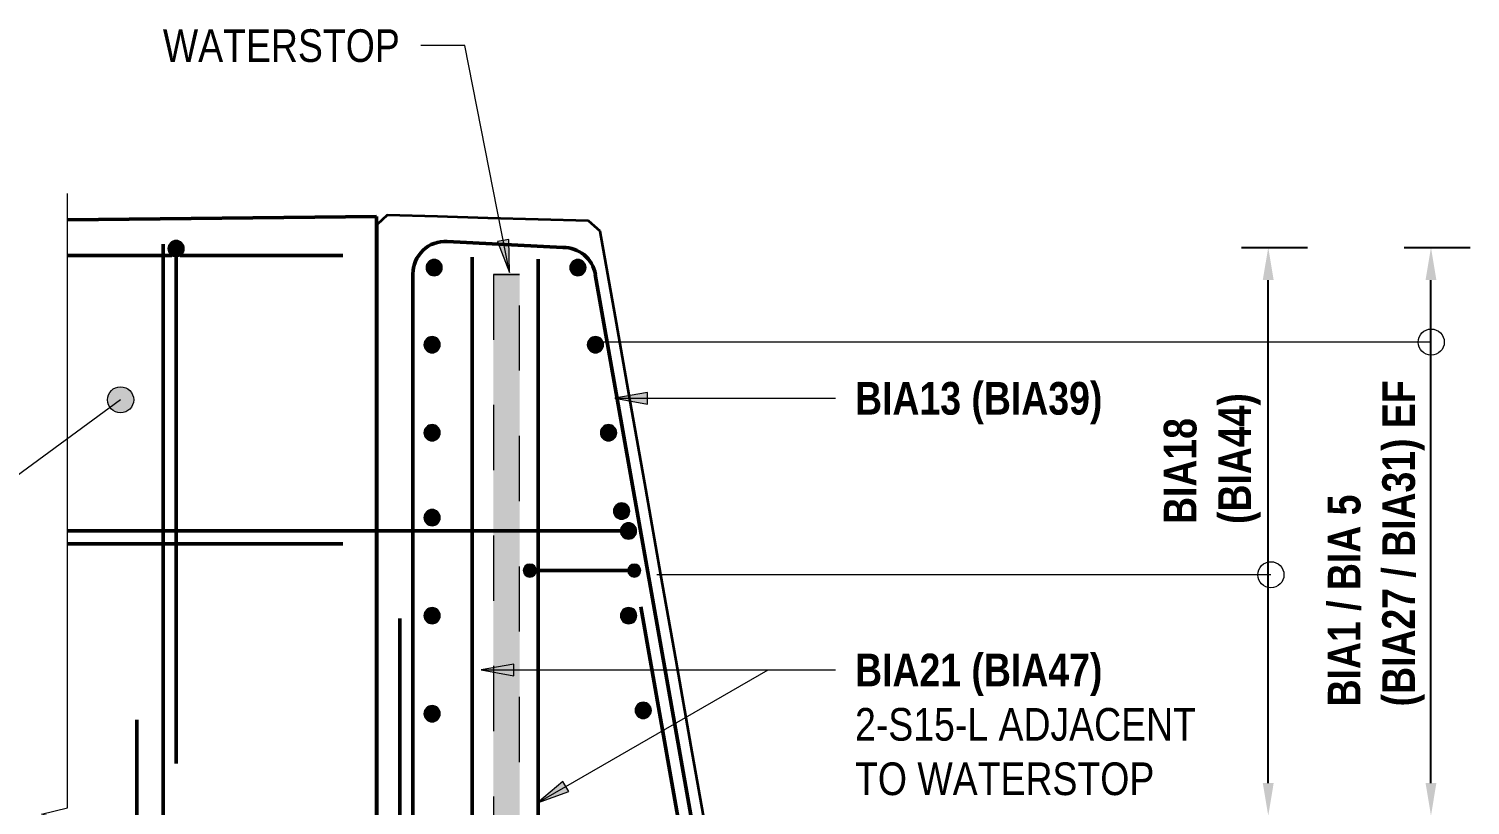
# Model space of a CAD drawing. Header units: metres. Extents: x -1213.9 to -1194, y 2.7 to 24.2.
# Drawn here: x -1196.285 to -1194.078, y 22.532 to 23.722 of the extents above; entities that cross this region are included whole.
import ezdxf

# ---------------------------------------------------------------- set-up
doc = ezdxf.new("R2010")
doc.units = ezdxf.units.M
doc.linetypes.add('Hidden - Small', pattern=[0.002294, 0.0015, -0.0007938])
doc.layers.get('Defpoints').update_dxf_attribs({"color": 41})
for name, color, linetype, lineweight in [('A-ANNO-DIMS', 7, 'Continuous', 9), ('A-DETL', 7, 'Continuous', 13), ('A-DETL-GENF', 7, 'Continuous', 9), ('A-FLOR', 7, 'Continuous', 50), ('A-WALL', 7, 'Continuous', 50), ('G-ANNO-TEXT', 7, 'Continuous', 9)]:
    doc.layers.add(name, color=color, linetype=linetype, lineweight=lineweight)
doc.styles.add('Arial Narrow', font='ARIALN.TTF', dxfattribs={"height": 0.05})
doc.styles.add('Arial Narrow_B', font='ARIALNB.TTF', dxfattribs={"height": 0.05})
doc.dimstyles.new('Dimension_Standard_T_REO_1', dxfattribs={"dimscale": 0.3048, "dimtxt": 0.051172, "dimasz": 0.164042, "dimexe": 0.19685, "dimexo": 0.0625, "dimgap": 0.065617, "dimtad": 1, "dimdec": 0, "dimlfac": 1000, "dimzin": 0, "dimdsep": 46, "dimtxsty": 'Arial Narrow', "dimsah": 1, "dimcen": 0.09, "dimaunit": 1, "dimadec": 4, "dimazin": 0, "dimtfac": 1, "dimtdec": 4, "dimtix": 1, "dimtmove": 0, "dimatfit": 3, "dimfxl": 0.19685, "dimfxlon": 1, "dimtvp": 1, "dimtolj": 1, "dimtzin": 0, "dimlwd": 25, "dimlwe": 25, "dimarcsym": 2})

# ---------------------------------------------------------------- blocks, each defined once
blk = doc.blocks.new('North_Wall - North_Wall-6845343-DRG-2873185 - SECTION 3')
at = {"layer": 'A-WALL', "color": 252, "true_color": 0x888888}
for p, q in [((340.8767, 23.4341), (340.4039, 23.4294)), ((340.8767, 21.7922), (340.8767, 23.4341)), ((340.8766, 21.7922), (340.4039, 21.7882)), ((340.4039, 21.7883), (340.8767, 21.7922))]:
    blk.add_line(p, q, dxfattribs=at)
blk.add_ellipse((339.3804, 21.7807), major_axis=(1.4974, 0.0126), ratio=0.020039, start_param=6.243072, end_param=6.245636, dxfattribs=at)
blk = doc.blocks.new('CS_DET_Rebar Combined_Grey - Multiple Bar-7821737-DRG-2873185 - SECTION 3')
at = {"layer": 'A-DETL-GENF', "true_color": 0xafafaf}
blk.add_hatch(color=253, dxfattribs=at).paths.add_polyline_path([(341.2626, 22.94), (341.2658, 22.9404), (341.2688, 22.9417), (341.2714, 22.9436), (341.2734, 22.9462), (341.2746, 22.9492), (341.2751, 22.9525), (341.2746, 22.9557), (341.2734, 22.9587), (341.2714, 22.9613), (341.2688, 22.9633), (341.2658, 22.9646), (341.2626, 22.965), (341.2593, 22.9646), (341.2563, 22.9633), (341.2537, 22.9613), (341.2517, 22.9587), (341.2505, 22.9557), (341.2501, 22.9525), (341.2505, 22.9492), (341.2517, 22.9462), (341.2537, 22.9436), (341.2563, 22.9417), (341.2593, 22.9404)])
at = {"layer": 'A-DETL-GENF', "color": 253, "lineweight": 50, "true_color": 0xafafaf}
blk.add_line((341.2501, 22.9525), (340.4039, 22.9525), dxfattribs=at)
at = {"layer": 'A-DETL-GENF', "color": 253, "true_color": 0xafafaf}
for start, end in [(360, 180), (180, 360)]:
    blk.add_arc((341.2626, 22.9525), 0.0125, start, end, dxfattribs=at)
blk = doc.blocks.new('CS_DET_Rebar Combined_Grey - Multiple Bar-7822281-DRG-2873185 - SECTION 3')
at = {"layer": 'A-DETL-GENF', "true_color": 0xafafaf}
blk.add_hatch(color=253, dxfattribs=at).paths.add_polyline_path([(340.5701, 23.3726), (340.5733, 23.3731), (340.5763, 23.3743), (340.5789, 23.3763), (340.5809, 23.3789), (340.5821, 23.3819), (340.5826, 23.3851), (340.5821, 23.3884), (340.5809, 23.3914), (340.5789, 23.394), (340.5763, 23.396), (340.5733, 23.3972), (340.5701, 23.3976), (340.5668, 23.3972), (340.5638, 23.396), (340.5612, 23.394), (340.5591, 23.3911), (340.558, 23.3884), (340.5576, 23.3851), (340.558, 23.3819), (340.5592, 23.3789), (340.5612, 23.3763), (340.5638, 23.3743), (340.5668, 23.3731)])
at = {"layer": 'A-DETL-GENF', "color": 253, "lineweight": 50, "true_color": 0xafafaf}
blk.add_line((340.5701, 22.596), (340.5701, 23.3726), dxfattribs=at)
at = {"layer": 'A-DETL-GENF', "color": 253, "true_color": 0xafafaf}
for start, end in [(90, 270), (270, 90)]:
    blk.add_arc((340.5701, 23.3851), 0.0125, start, end, dxfattribs=at)
blk = doc.blocks.new('CS_DET_Rebar Combined_Grey - Multiple Bar-7822318-DRG-2873185 - SECTION 3')
at = {"layer": 'A-DETL-GENF', "true_color": 0xafafaf}
blk.add_hatch(color=253, dxfattribs=at).paths.add_polyline_path([(340.5501, 21.8645), (340.5533, 21.8649), (340.5563, 21.8662), (340.5589, 21.8682), (340.5609, 21.8708), (340.5621, 21.8738), (340.5626, 21.877), (340.5621, 21.8802), (340.5609, 21.8833), (340.5589, 21.8858), (340.5563, 21.8878), (340.5533, 21.8891), (340.5501, 21.8895), (340.5468, 21.8891), (340.5438, 21.8878), (340.5412, 21.8858), (340.5392, 21.8833), (340.538, 21.8802), (340.5376, 21.877), (340.538, 21.8738), (340.5392, 21.8708), (340.5412, 21.8682), (340.5438, 21.8662), (340.5468, 21.8649)])
at = {"layer": 'A-DETL-GENF', "color": 253, "lineweight": 50, "true_color": 0xafafaf}
blk.add_line((340.5501, 21.8895), (340.5501, 23.392), dxfattribs=at)
at = {"layer": 'A-DETL-GENF', "color": 253, "true_color": 0xafafaf}
for start, end in [(90, 270), (270, 90)]:
    blk.add_arc((340.5501, 21.877), 0.0125, start, end, dxfattribs=at)
blk = doc.blocks.new('CS_DET_Rebar Combined_Grey - Multiple Bar-7822674-DRG-2873185 - SECTION 3')
at = {"layer": 'A-DETL-GENF', "true_color": 0xafafaf}
blk.add_hatch(color=253, dxfattribs=at).paths.add_polyline_path([(340.5101, 21.6505), (340.5133, 21.6509), (340.5163, 21.6522), (340.5189, 21.6542), (340.5209, 21.6568), (340.5221, 21.6598), (340.5226, 21.663), (340.5221, 21.6663), (340.5209, 21.6693), (340.5189, 21.6719), (340.5163, 21.6738), (340.5133, 21.6751), (340.5101, 21.6755), (340.5068, 21.6751), (340.5038, 21.6738), (340.5012, 21.6719), (340.4992, 21.6693), (340.498, 21.6663), (340.4976, 21.663), (340.498, 21.6598), (340.4992, 21.6568), (340.5012, 21.6542), (340.5038, 21.6522), (340.5068, 21.6509)])
at = {"layer": 'A-DETL-GENF', "color": 253, "lineweight": 50, "true_color": 0xafafaf}
blk.add_line((340.5101, 21.6755), (340.5101, 22.663), dxfattribs=at)
at = {"layer": 'A-DETL-GENF', "color": 253, "true_color": 0xafafaf}
for start, end in [(90, 270), (270, 90)]:
    blk.add_arc((340.5101, 21.663), 0.0125, start, end, dxfattribs=at)
blk = doc.blocks.new('B_Det_Reinf_Bar Section_2D - Reo Dot_Scale 25_Section-1695670-DRG-2873185 - SECTION 3')
at = {"layer": 'A-DETL-GENF'}
blk.add_hatch(color=256, dxfattribs=at).paths.add_polyline_path([(340.9651, 23.3435), (340.9683, 23.3439), (340.9713, 23.3451), (340.9739, 23.3471), (340.9759, 23.3497), (340.9771, 23.3527), (340.9776, 23.356), (340.9771, 23.3592), (340.9759, 23.3622), (340.9739, 23.3648), (340.9713, 23.3668), (340.9683, 23.368), (340.9651, 23.3685), (340.9618, 23.368), (340.9588, 23.3668), (340.9562, 23.3648), (340.9542, 23.3622), (340.953, 23.3592), (340.9526, 23.356), (340.953, 23.3527), (340.9542, 23.3497), (340.9562, 23.3471), (340.9588, 23.3451), (340.9618, 23.3439)])
for start, end in [(0, 180), (180, 0)]:
    blk.add_arc((340.9651, 23.356), 0.0125, start, end, dxfattribs=at)
blk = doc.blocks.new('CS_DET_Rebar Combined - Multiple Bar-7823402-DRG-2873185 - SECTION 3')
at = {"layer": 'A-DETL-GENF'}
for points in [[(341.1115, 22.8817), (341.1141, 22.882), (341.1165, 22.883), (341.1186, 22.8846), (341.1202, 22.8867), (341.1212, 22.8891), (341.1215, 22.8917), (341.1212, 22.8943), (341.1202, 22.8967), (341.1186, 22.8988), (341.1165, 22.9004), (341.1141, 22.9014), (341.1115, 22.9017), (341.1089, 22.9014), (341.1065, 22.9004), (341.1044, 22.8988), (341.1029, 22.8967), (341.1019, 22.8943), (341.1015, 22.8917), (341.1019, 22.8891), (341.1029, 22.8867), (341.1044, 22.8846), (341.1065, 22.883), (341.1089, 22.882)], [(341.2715, 22.8817), (341.2741, 22.882), (341.2765, 22.883), (341.2786, 22.8846), (341.2802, 22.8867), (341.2812, 22.8891), (341.2815, 22.8917), (341.2812, 22.8943), (341.2802, 22.8967), (341.2786, 22.8988), (341.2765, 22.9004), (341.2741, 22.9014), (341.2715, 22.9017), (341.2689, 22.9014), (341.2665, 22.9004), (341.2644, 22.8988), (341.2629, 22.8967), (341.2619, 22.8943), (341.2615, 22.8917), (341.2619, 22.8891), (341.2629, 22.8867), (341.2644, 22.8846), (341.2665, 22.883), (341.2689, 22.882)]]:
    blk.add_hatch(color=256, dxfattribs=at).paths.add_polyline_path(points)
at = {"layer": 'A-DETL-GENF', "lineweight": 50}
blk.add_line((341.2615, 22.8917), (341.1215, 22.8917), dxfattribs=at)
at = {"layer": 'A-DETL-GENF'}
for centre, start, end in [((341.1115, 22.8917), 0, 180), ((341.1115, 22.8917), 180, 0), ((341.2715, 22.8917), 0, 180), ((341.2715, 22.8917), 180, 0)]:
    blk.add_arc(centre, 0.01, start, end, dxfattribs=at)
blk = doc.blocks.new('CS_DET_Rebar Tagging1 - Scale 20-7826467-DRG-2873185 - SECTION 3')
at = {"layer": 'A-DETL-GENF', "lineweight": 13}
blk.add_line((342.4915, 23.2418), (341.2245, 23.2418), dxfattribs=at)
blk.add_circle((342.4915, 23.2418), 0.02, dxfattribs=at)
blk = doc.blocks.new('CS_DET_BreakLine_ViewScale - CS_Std BreakLine-8623498-DRG-2873185 - SECTION 3')
at = {"layer": 'A-DETL-GENF'}
for p, q in [((340.4039, 22.5283), (340.4039, 23.4694)), ((340.3639, 22.5183), (340.4039, 22.5283)), ((340.4439, 22.4983), (340.3639, 22.5183)), ((340.4039, 22.4883), (340.4439, 22.4983)), ((340.4039, 21.5684), (340.4039, 22.4883))]:
    blk.add_line(p, q, dxfattribs=at)
blk = doc.blocks.new('CS_DET_Rebar Tagging1 - Scale 20-7825008-DRG-2873185 - SECTION 3')
at = {"layer": 'A-DETL-GENF', "lineweight": 13}
blk.add_line((342.246, 22.8853), (341.306, 22.8853), dxfattribs=at)
blk.add_circle((342.246, 22.8853), 0.02, dxfattribs=at)
blk = doc.blocks.new('DIMBLOCK14-DRG-2873185 - SECTION 3')
at = {"layer": 'A-ANNO-DIMS', "color": 0, "lineweight": 25, "transparency": 16777216}
for p, q in [((-1194.4284, 23.3869), (-1194.3274, 23.3869)), ((-1194.3874, 22.5661), (-1194.3874, 23.3369)), ((-1194.4284, 22.5161), (-1194.3274, 22.5161))]:
    blk.add_line(p, q, dxfattribs=at)
at = {"layer": 'A-ANNO-DIMS', "color": 0, "transparency": 16777216}
for points in [[(-1194.3958, 23.3369), (-1194.3791, 23.3369), (-1194.3874, 23.3869)], [(-1194.3958, 22.5661), (-1194.3791, 22.5661), (-1194.3874, 22.5161)]]:
    blk.add_solid(points, dxfattribs=at)
at = {"layer": 'Defpoints', "color": 0, "transparency": 16777216}
for p in [(-1194.4474, 23.3869), (-1194.3874, 23.3869), (-1194.4474, 22.5161)]:
    blk.add_point(p, dxfattribs=at)
at = {"layer": 'A-ANNO-DIMS', "color": 0, "lineweight": 25, "transparency": 16777216, "insert": (-1194.4371, 22.9515), "char_height": 0.05, "attachment_point": 5, "rotation": 90, "style": 'Arial Narrow'}
blk.add_mtext('\\A1;\u200c', dxfattribs=at)
blk = doc.blocks.new('DIMBLOCK16-DRG-2873185 - SECTION 3')
at = {"layer": 'A-ANNO-DIMS', "color": 0, "lineweight": 25, "transparency": 16777216}
for p, q in [((-1194.1792, 23.3869), (-1194.0783, 23.3869)), ((-1194.1383, 22.5661), (-1194.1383, 23.3369)), ((-1194.1792, 22.5161), (-1194.0783, 22.5161))]:
    blk.add_line(p, q, dxfattribs=at)
at = {"layer": 'A-ANNO-DIMS', "color": 0, "transparency": 16777216}
for points in [[(-1194.1466, 23.3369), (-1194.13, 23.3369), (-1194.1383, 23.3869)], [(-1194.1466, 22.5661), (-1194.13, 22.5661), (-1194.1383, 22.5161)]]:
    blk.add_solid(points, dxfattribs=at)
at = {"layer": 'Defpoints', "color": 0, "transparency": 16777216}
for p in [(-1194.1983, 23.3869), (-1194.1383, 23.3869), (-1194.1983, 22.5161)]:
    blk.add_point(p, dxfattribs=at)
at = {"layer": 'A-ANNO-DIMS', "color": 0, "lineweight": 25, "transparency": 16777216, "insert": (-1194.188, 22.9515), "char_height": 0.05, "attachment_point": 5, "rotation": 90, "style": 'Arial Narrow'}
blk.add_mtext('\\A1;\u200d', dxfattribs=at)

msp = doc.modelspace()

# ---------------------------------------------------------------- hatches: boundary and pattern name
at = {"layer": 'A-DETL-GENF', "true_color": 0xc0c0c0}
msp.add_hatch(color=9, dxfattribs=at).paths.add_polyline_path([(-1195.5336, 21.7981), (-1195.5336, 23.3455), (-1195.5736, 23.3455), (-1195.5736, 21.7981)])
at = {"layer": 'G-ANNO-TEXT'}
for points in [[(-1195.5489, 23.3483), (-1195.5499, 23.3991), (-1195.5672, 23.3957)], [(-1195.3878, 23.1557), (-1195.3378, 23.1469), (-1195.3378, 23.1645)], [(-1195.5921, 22.7394), (-1195.5421, 22.7306), (-1195.5421, 22.7482)], [(-1195.506, 22.5357), (-1195.4583, 22.5531), (-1195.4671, 22.5684)]]:
    msp.add_hatch(color=256, dxfattribs=at).paths.add_polyline_path(points)
h = msp.add_hatch(color=256, dxfattribs=at)
edge = h.paths.add_edge_path()
edge.add_arc((-1196.1443, 23.1534), 0.02, 0, 360)

# ---------------------------------------------------------------- linework, layer by layer
at = {"layer": 'A-DETL', "lineweight": 50}
for p, q in [((-1195.4671, 23.3869), (-1195.6443, 23.3961)), ((-1195.6061, 23.3721), (-1195.6061, 21.906)), ((-1195.5051, 23.369), (-1195.5051, 21.9053)), ((-1195.6969, 23.3462), (-1195.6969, 21.7981)), ((-1195.4176, 23.3455), (-1195.2277, 22.2688)), ((-1195.7169, 22.8181), (-1195.7169, 21.7981)), ((-1195.348, 22.836), (-1195.2303, 22.1681))]:
    msp.add_line(p, q, dxfattribs=at)
at = {"layer": 'A-DETL', "color": 8, "lineweight": 50, "true_color": 0x808080}
for p, q in [((-1196.0657, 23.3744), (-1196.2255, 23.3744)), ((-1195.804, 23.3745), (-1196.053, 23.3744))]:
    msp.add_line(p, q, dxfattribs=at)
at = {"layer": 'A-DETL', "linetype": 'Hidden - Small', "lineweight": 9}
for p, q in [((-1195.5336, 23.3455), (-1195.5736, 23.3455)), ((-1195.5736, 23.3455), (-1195.5736, 21.7981)), ((-1195.5736, 23.3455), (-1195.5336, 23.3455)), ((-1195.5336, 21.7981), (-1195.5336, 23.3455))]:
    msp.add_line(p, q, dxfattribs=at)
at = {"layer": 'A-DETL', "color": 253, "lineweight": 50, "true_color": 0xafafaf}
msp.add_line((-1195.804, 22.9325), (-1196.2255, 22.9325), dxfattribs=at)
at = {"layer": 'A-DETL', "lineweight": 50}
for centre, start, end in [((-1195.6469, 23.3462), 87, 180), ((-1195.4668, 23.3369), 10, 90.3368)]:
    msp.add_arc(centre, 0.05, start, end, dxfattribs=at)
at = {"layer": 'A-FLOR', "lineweight": 35}
for p, q in [((-1195.7517, 23.3537), (-1195.7517, 23.4219)), ((-1195.7517, 23.3141), (-1195.7517, 23.3419))]:
    msp.add_line(p, q, dxfattribs=at)
at = {"layer": 'A-FLOR', "lineweight": 35, "flags": 128}
for points in [[(-1195.7365, 23.4365), (-1195.744, 23.4292), (-1195.7515, 23.4219)], [(-1195.428, 23.4274), (-1195.5052, 23.4297), (-1195.5823, 23.4319), (-1195.6594, 23.4342), (-1195.7365, 23.4365)], [(-1195.7515, 23.4219), (-1195.7515, 23.2411), (-1195.7515, 23.0603), (-1195.7515, 22.8795), (-1195.7515, 22.6988), (-1195.7515, 22.518), (-1195.7515, 22.3372), (-1195.7515, 22.1564), (-1195.7515, 21.9756), (-1195.7515, 21.7948)], [(-1195.4101, 23.4118), (-1195.4191, 23.4196), (-1195.428, 23.4274)], [(-1195.201, 22.2273), (-1195.2242, 22.3589), (-1195.2474, 22.4906), (-1195.2707, 22.6222), (-1195.2939, 22.7538), (-1195.3171, 22.8854), (-1195.3404, 23.017), (-1195.3636, 23.1486), (-1195.3868, 23.2802), (-1195.4101, 23.4118)], [(-1195.7517, 23.205), (-1195.7517, 23.2411), (-1195.7517, 23.3059)], [(-1195.7517, 22.0028), (-1195.7517, 22.1563), (-1195.7517, 22.3371), (-1195.7517, 22.5179), (-1195.7517, 22.6987), (-1195.7517, 22.8795), (-1195.7517, 23.0603), (-1195.7517, 23.1975)]]:
    msp.add_lwpolyline(points, dxfattribs=at)
at = {"layer": 'A-FLOR', "lineweight": 35}
for points, knots in [([(-1195.7367, 23.4365), (-1195.7367, 23.4365), (-1195.7366, 23.4365), (-1195.7365, 23.4365), (-1195.7365, 23.4365)], [-0.953780105, -0.953780105, -0.953780105, -0.953780105, -0.953125, -0.952751868, -0.952751868, -0.952751868, -0.952751868]), ([(-1195.7515, 23.4219), (-1195.7516, 23.4219), (-1195.7516, 23.4219), (-1195.7517, 23.4219), (-1195.7517, 23.4219)], [0.952946916, 0.952946916, 0.952946916, 0.952946916, 0.953125, 0.953971247, 0.953971247, 0.953971247, 0.953971247])]:
    msp.add_open_spline(points, degree=3, knots=knots, dxfattribs=at)
at = {"layer": 'G-ANNO-TEXT'}
for p, q in [((-1195.6832, 23.6961), (-1195.6845, 23.6961)), ((-1195.6172, 23.6961), (-1195.6832, 23.6961)), ((-1195.5489, 23.3483), (-1195.6172, 23.6961)), ((-1195.5499, 23.3991), (-1195.5672, 23.3957)), ((-1195.5672, 23.3957), (-1195.5489, 23.3483)), ((-1195.5489, 23.3483), (-1195.5499, 23.3991)), ((-1196.1443, 23.1534), (-1196.3042, 23.036)), ((-1195.3378, 23.1645), (-1195.3878, 23.1557)), ((-1195.3878, 23.1557), (-1195.3378, 23.1469)), ((-1195.3878, 23.1557), (-1195.05, 23.1557)), ((-1195.3378, 23.1469), (-1195.3378, 23.1645)), ((-1195.5421, 22.7482), (-1195.5921, 22.7394)), ((-1195.5921, 22.7394), (-1195.5421, 22.7306)), ((-1195.5921, 22.7394), (-1195.05, 22.7394)), ((-1195.5421, 22.7306), (-1195.5421, 22.7482)), ((-1195.506, 22.5357), (-1195.1531, 22.7394)), ((-1195.1531, 22.7394), (-1195.05, 22.7394)), ((-1195.4671, 22.5684), (-1195.506, 22.5357)), ((-1195.506, 22.5357), (-1195.4583, 22.5531)), ((-1195.4583, 22.5531), (-1195.4671, 22.5684))]:
    msp.add_line(p, q, dxfattribs=at)
msp.add_circle((-1196.1443, 23.1534), 0.02, dxfattribs=at)

# ---------------------------------------------------------------- block references
at = {"layer": 'A-DETL-GENF'}
for name, p in [('CS_DET_BreakLine_ViewScale - CS_Std BreakLine-8623498-DRG-2873185 - SECTION 3', (-1536.6294, 0)), ('B_Det_Reinf_Bar Section_2D - Reo Dot_Scale 25_Section-1695670-DRG-2873185 - SECTION 3', (-1536.6294, 0)), ('B_Det_Reinf_Bar Section_2D - Reo Dot_Scale 25_Section-1695670-DRG-2873185 - SECTION 3', (-1536.4094, 0)), ('CS_DET_Rebar Tagging1 - Scale 20-7826467-DRG-2873185 - SECTION 3', (-1536.6294, 0)), ('B_Det_Reinf_Bar Section_2D - Reo Dot_Scale 25_Section-1695670-DRG-2873185 - SECTION 3', (-1536.6325, -0.1182)), ('B_Det_Reinf_Bar Section_2D - Reo Dot_Scale 25_Section-1695670-DRG-2873185 - SECTION 3', (-1536.3825, -0.1182)), ('B_Det_Reinf_Bar Section_2D - Reo Dot_Scale 25_Section-1695670-DRG-2873185 - SECTION 3', (-1536.6325, -0.2532)), ('B_Det_Reinf_Bar Section_2D - Reo Dot_Scale 25_Section-1695670-DRG-2873185 - SECTION 3', (-1536.3625, -0.2532)), ('B_Det_Reinf_Bar Section_2D - Reo Dot_Scale 25_Section-1695670-DRG-2873185 - SECTION 3', (-1536.3425, -0.3732)), ('B_Det_Reinf_Bar Section_2D - Reo Dot_Scale 25_Section-1695670-DRG-2873185 - SECTION 3', (-1536.6325, -0.3832)), ('CS_DET_Rebar Tagging1 - Scale 20-7825008-DRG-2873185 - SECTION 3', (-1536.6294, 0)), ('CS_DET_Rebar Combined - Multiple Bar-7823402-DRG-2873185 - SECTION 3', (-1536.6294, 0)), ('B_Det_Reinf_Bar Section_2D - Reo Dot_Scale 25_Section-1695670-DRG-2873185 - SECTION 3', (-1536.6325, -0.5334)), ('B_Det_Reinf_Bar Section_2D - Reo Dot_Scale 25_Section-1695670-DRG-2873185 - SECTION 3', (-1536.3317, -0.5334)), ('B_Det_Reinf_Bar Section_2D - Reo Dot_Scale 25_Section-1695670-DRG-2873185 - SECTION 3', (-1536.6325, -0.6836)), ('B_Det_Reinf_Bar Section_2D - Reo Dot_Scale 25_Section-1695670-DRG-2873185 - SECTION 3', (-1536.3094, -0.6786))]:
    msp.add_blockref(name, p, dxfattribs=at)
at = {"layer": 'A-DETL-GENF', "color": 253, "true_color": 0xafafaf}
for name in ['CS_DET_Rebar Combined_Grey - Multiple Bar-7822318-DRG-2873185 - SECTION 3', 'CS_DET_Rebar Combined_Grey - Multiple Bar-7822281-DRG-2873185 - SECTION 3', 'CS_DET_Rebar Combined_Grey - Multiple Bar-7821737-DRG-2873185 - SECTION 3', 'CS_DET_Rebar Combined_Grey - Multiple Bar-7822674-DRG-2873185 - SECTION 3']:
    msp.add_blockref(name, (-1536.6294, 0), dxfattribs=at)
at = {"layer": 'A-WALL', "color": 252, "true_color": 0x888888}
msp.add_blockref('North_Wall - North_Wall-6845343-DRG-2873185 - SECTION 3', (-1536.6294, 0), dxfattribs=at)

# ---------------------------------------------------------------- texts
at = {"layer": 'G-ANNO-TEXT', "char_height": 0.05, "attachment_point": 1, "bg_fill": 3, "box_fill_scale": 1, "bg_fill_color": 256, "bg_fill_transparency": 0}
for s, insert, style in [('WATERSTOP', (-1196.0796, 23.7211), 'Arial Narrow'), ('BIA13 (BIA39)', (-1195.02, 23.1807), 'Arial Narrow_B'), ('BIA21 (BIA47)', (-1195.02, 22.7644), 'Arial Narrow_B'), ('2-S15-L ADJACENT ', (-1195.02, 22.6811), 'Arial Narrow'), ('TO WATERSTOP ', (-1195.02, 22.5977), 'Arial Narrow')]:
    msp.add_mtext(s, dxfattribs=dict(at, insert=insert, style=style))
at = {"layer": 'G-ANNO-TEXT', "char_height": 0.05, "attachment_point": 1, "rotation": 90, "style": 'Arial Narrow_B', "bg_fill": 3, "box_fill_scale": 1, "bg_fill_color": 256, "bg_fill_transparency": 0}
for s, insert in [('BIA18 ', (-1194.5473, 22.9631)), ('BIA1 / BIA 5', (-1194.2962, 22.6836))]:
    msp.add_mtext(s, dxfattribs=dict(at, insert=insert))

# ---------------------------------------------------------------- dimensions: what is measured, and where the dimension line sits
at = {"layer": 'A-ANNO-DIMS', "lineweight": 25}
for base, p1, p2, text, picture, middle in [((-1194.3874, 23.3869), (-1194.4474, 22.5161), (-1194.4474, 23.3869), '\u200c', 'DIMBLOCK14-DRG-2873185 - SECTION 3', (-1194.4371, 22.9515)), ((-1194.1383, 23.3869), (-1194.1983, 22.5161), (-1194.1983, 23.3869), '\u200d', 'DIMBLOCK16-DRG-2873185 - SECTION 3', (-1194.188, 22.9515))]:
    dim = msp.add_linear_dim(base=base, p1=p1, p2=p2, angle=90, text=text, dimstyle='Dimension_Standard_T_REO_1', override={"dimpost": '<>', "dimfxl": 0.870727}, dxfattribs=at)
    dim.commit()
    dim.dimension.update_dxf_attribs({"geometry": picture, "text_midpoint": middle})

# ---------------------------------------------------------------- next in the draw order: texts
at = {"layer": 'G-ANNO-TEXT', "char_height": 0.05, "attachment_point": 1, "rotation": 90, "style": 'Arial Narrow_B', "bg_fill": 3, "box_fill_scale": 1, "bg_fill_color": 256, "bg_fill_transparency": 0}
for s, insert in [('(BIA27 / BIA31) EF', (-1194.2129, 22.6836)), ('(BIA44)', (-1194.4639, 22.9631))]:
    msp.add_mtext(s, dxfattribs=dict(at, insert=insert))

doc.saveas('drawing.dxf')
